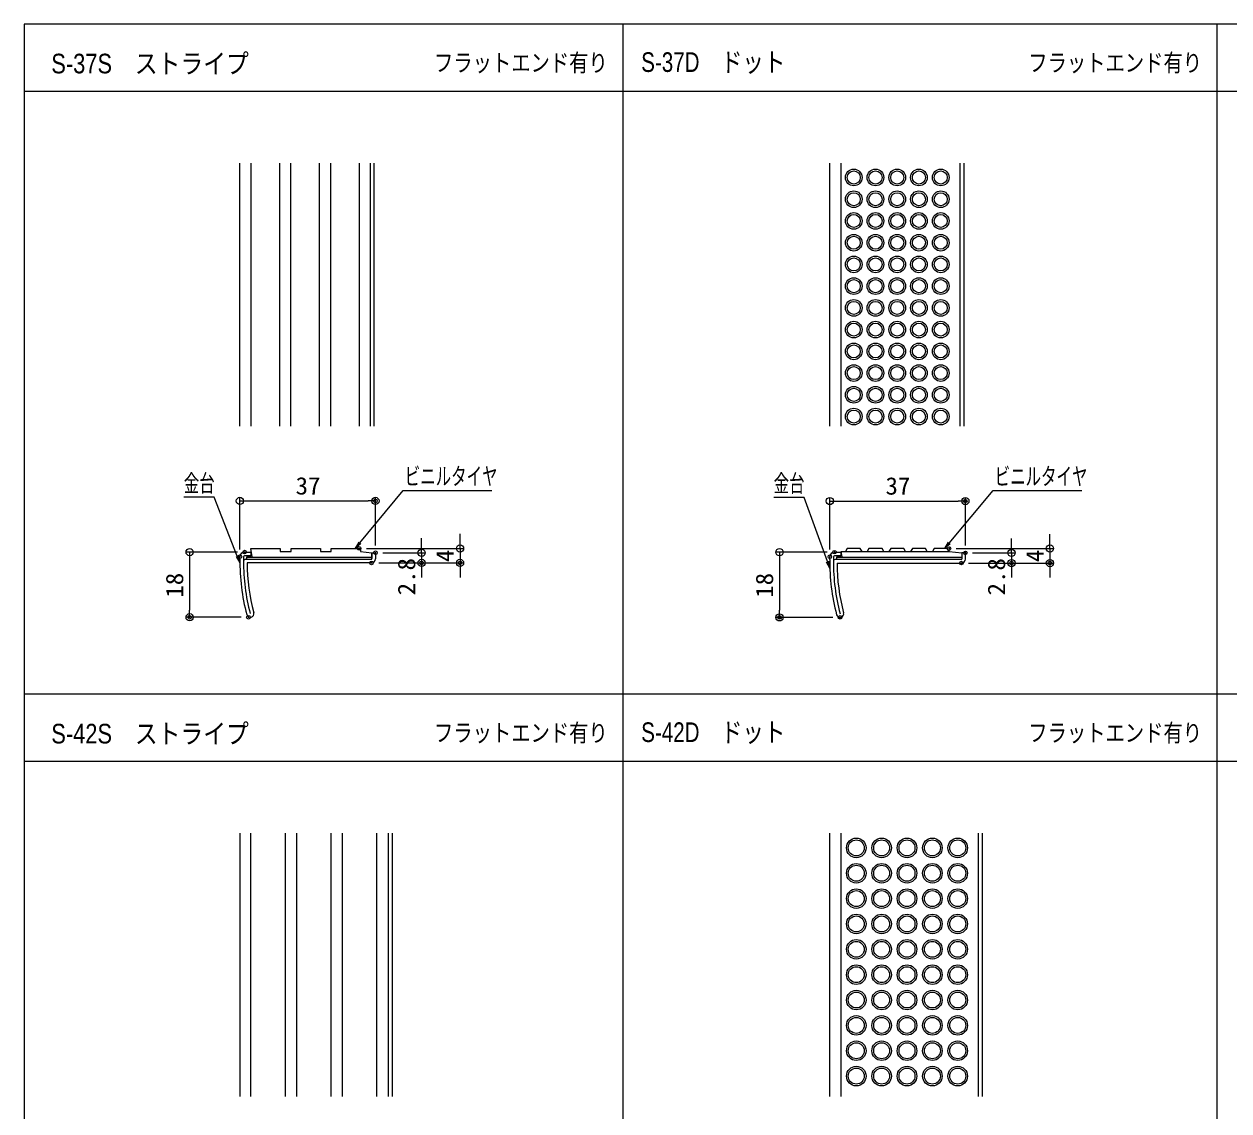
# Model space of a CAD drawing. Units: millimetres, scale not verified. Extents: x -400 to 400, y -277 to 277.
# Drawn here: x -400 to -67.5, y -23.1 to 277 of the extents above; entities that cross this region are included whole.
import ezdxf
from ezdxf.enums import TextEntityAlignment as Align

# ---------------------------------------------------------------- set-up
doc = ezdxf.new("R2010")
doc.units = ezdxf.units.MM
doc.header["$LTSCALE"] = 2
doc.header["$PDMODE"] = 32
doc.header["$PDSIZE"] = 1
doc.layers.add('0-0_moji', color=2, linetype='Continuous')
doc.layers.add('0-5_Defpoints', color=7, linetype='Continuous')
for name, color, linetype, lineweight in [('0-1_zumenwaku', 6, 'Continuous', 9), ('0-2_1', 3, 'Continuous', 9), ('0-3_2', 4, 'Continuous', 9), ('0-4_0', 1, 'Continuous', 9), ('0-9_6文字', 2, 'Continuous', 9)]:
    doc.layers.add(name, color=color, linetype=linetype, lineweight=lineweight)
doc.styles.add('ＭＳ ゴシック', font='')
doc.styles.add('ＭＳ Ｐゴシック', font='')
doc.styles.get('ＭＳ ゴシック').set_extended_font_data('MS Gothic')
doc.styles.get('ＭＳ Ｐゴシック').set_extended_font_data('MS PGothic')

# ---------------------------------------------------------------- blocks, each defined once
blk = doc.blocks.new('_Origin')
at = {"layer": '0-4_0'}
blk.add_line((0, 0), (-2, 0), dxfattribs=at)
blk.add_circle((0, 0), 1, dxfattribs=at)
blk = doc.blocks.new('MLeader3')
at = {"layer": '0-9_6文字', "color": 1}
blk.add_line((-294.633, 148.253), (-270.899, 148.253), dxfattribs=at)
at = {"layer": '0-9_6文字'}
blk.add_line((-307.102, 133.545), (-308.634, 132.218), dxfattribs=at)
at = {"layer": '0-9_6文字', "color": 1}
blk.add_lwpolyline([(-307.358, 133.758), (-295.353, 148.253), (-294.633, 148.253)], dxfattribs=at)
at = {"layer": '0-9_6文字'}
blk.add_lwpolyline([(-307.615, 133.971), (-308.634, 132.218), (-307.358, 133.758)], dxfattribs=at)
at = {"layer": '0-9_6文字', "style": 'ＭＳ ゴシック', "width": 0.65}
blk.add_text('ビニルタイヤ', height=4.809, dxfattribs=at).set_placement((-294.932, 148.31), align=Align.BOTTOM_LEFT)
blk = doc.blocks.new('MLeader4')
at = {"layer": '0-9_6文字', "color": 1}
blk.add_line((-348.277, 146.343), (-355.924, 146.343), dxfattribs=at)
at = {"layer": '0-9_6文字'}
blk.add_line((-340.854, 130.201), (-340.433, 128.218), dxfattribs=at)
at = {"layer": '0-9_6文字', "color": 1}
blk.add_lwpolyline([(-341.165, 130.079), (-347.557, 146.343), (-348.277, 146.343)], dxfattribs=at)
at = {"layer": '0-9_6文字'}
blk.add_lwpolyline([(-341.475, 129.957), (-340.433, 128.218), (-341.165, 130.079)], dxfattribs=at)
at = {"layer": '0-9_6文字', "style": 'ＭＳ ゴシック', "width": 0.65}
blk.add_text('金台', height=4.809, dxfattribs=at).set_placement((-355.924, 146.392), align=Align.BOTTOM_LEFT)
blk = doc.blocks.new('MLeader7')
at = {"layer": '0-9_6文字', "color": 1}
blk.add_line((-131.834, 148.224), (-108.099, 148.224), dxfattribs=at)
at = {"layer": '0-9_6文字'}
blk.add_line((-144.453, 133.508), (-145.993, 132.19), dxfattribs=at)
at = {"layer": '0-9_6文字', "color": 1}
blk.add_lwpolyline([(-144.708, 133.722), (-132.554, 148.224), (-131.834, 148.224)], dxfattribs=at)
at = {"layer": '0-9_6文字'}
blk.add_lwpolyline([(-144.964, 133.936), (-145.993, 132.19), (-144.708, 133.722)], dxfattribs=at)
at = {"layer": '0-9_6文字', "style": 'ＭＳ ゴシック', "width": 0.65}
blk.add_text('ビニルタイヤ', height=4.809, dxfattribs=at).set_placement((-132.132, 148.282), align=Align.BOTTOM_LEFT)
blk = doc.blocks.new('MLeader8')
at = {"layer": '0-9_6文字', "color": 1}
blk.add_line((-185.478, 146.315), (-193.125, 146.315), dxfattribs=at)
at = {"layer": '0-9_6文字'}
blk.add_line((-177.986, 128.711), (-177.614, 126.718), dxfattribs=at)
at = {"layer": '0-9_6文字', "color": 1}
blk.add_lwpolyline([(-178.299, 128.597), (-184.758, 146.315), (-185.478, 146.315)], dxfattribs=at)
at = {"layer": '0-9_6文字'}
blk.add_lwpolyline([(-178.612, 128.483), (-177.614, 126.718), (-178.299, 128.597)], dxfattribs=at)
at = {"layer": '0-9_6文字', "style": 'ＭＳ ゴシック', "width": 0.65}
blk.add_text('金台', height=4.809, dxfattribs=at).set_placement((-193.125, 146.364), align=Align.BOTTOM_LEFT)

msp = doc.modelspace()

# ---------------------------------------------------------------- linework, layer by layer
at = {"layer": '0-1_zumenwaku'}
for p, q in [((-234.794, 276.989), (-234.794, -277.011)), ((-70.794, 276.989), (-70.794, -277.011)), ((-399.994, 258.466), (258.006, 258.466)), ((258.006, 91.989), (-399.994, 91.989)), ((-399.994, 73.466), (258.006, 73.466))]:
    msp.add_line(p, q, dxfattribs=at)
msp.add_lwpolyline([(-399.994, -277.011), (400.006, -277.011), (400.006, 276.989), (-399.994, 276.989)], close=True, dxfattribs=at)
at = {"layer": '0-2_1'}
for p, q in [((-340.433, 165.954), (-340.433, 238.636)), ((-337.433, 238.636), (-337.433, 165.954)), ((-304.433, 165.954), (-304.433, 238.636)), ((-303.433, 238.636), (-303.433, 165.954)), ((-177.633, 165.954), (-177.633, 238.636)), ((-174.624, 238.636), (-174.624, 165.954)), ((-141.624, 165.954), (-141.624, 238.636)), ((-140.624, 238.636), (-140.624, 165.954)), ((-340.433, 129.218), (-340.433, 129.918)), ((-339.433, 129.918), (-339.433, 128.723)), ((-339.133, 131.218), (-337.433, 131.218)), ((-337.433, 130.218), (-339.133, 130.218)), ((-337.433, 131.218), (-337.433, 130.218)), ((-304.033, 131.018), (-303.033, 131.018)), ((-304.033, 129.318), (-304.033, 131.018)), ((-303.033, 131.018), (-303.033, 129.318)), ((-177.633, 129.19), (-177.633, 129.89)), ((-176.633, 129.89), (-176.633, 128.694)), ((-176.333, 131.19), (-174.633, 131.19)), ((-174.633, 130.19), (-176.333, 130.19)), ((-174.633, 131.19), (-174.633, 130.19)), ((-141.233, 130.99), (-141.233, 129.29)), ((-140.233, 130.99), (-141.233, 130.99)), ((-140.233, 129.29), (-140.233, 130.99)), ((-338.931, 129.218), (-304.133, 129.218)), ((-304.133, 128.218), (-338.433, 128.218)), ((-141.333, 129.19), (-176.131, 129.19)), ((-175.633, 128.19), (-141.333, 128.19)), ((-340.433, 53.636), (-340.433, -19.046)), ((-337.433, -19.046), (-337.433, 53.636)), ((-299.433, -19.046), (-299.433, 53.636)), ((-298.433, 53.636), (-298.433, -19.046)), ((-177.633, -19.046), (-177.633, 53.636)), ((-174.633, 53.636), (-174.633, -19.046)), ((-136.633, -19.046), (-136.633, 53.636)), ((-135.633, 53.636), (-135.633, -19.046))]:
    msp.add_line(p, q, dxfattribs=at)
for centre, radius, start, end in [((-339.133, 129.918), 1.3, 90, 180), ((-339.133, 129.918), 0.3, 90, 180), ((-176.333, 129.89), 1.3, 90, 180), ((-176.333, 129.89), 0.3, 90, 180), ((-285.433, 128.218), 55, 178.9582, 195.0261), ((-285.433, 128.218), 54, 179.46452, 195.0261), ((-338.931, 128.718), 0.5, 90, 179.46452), ((-285.433, 128.218), 53, 180, 195.0261), ((-304.133, 129.318), 1.1, 270, 0), ((-304.133, 129.318), 0.1, 270, 0), ((-122.633, 128.19), 55, 178.9582, 195.0261), ((-122.633, 128.19), 54, 179.46452, 195.0261), ((-176.131, 128.69), 0.5, 90, 179.46452), ((-122.633, 128.19), 53, 180, 195.0261), ((-141.333, 129.29), 1.1, 270, 0), ((-141.333, 129.29), 0.1, 270, 0), ((-337.587, 114.218), 1, 195.0261, 15.0261), ((-174.787, 114.19), 1, 195.0261, 15.0261)]:
    msp.add_arc(centre, radius, start, end, dxfattribs=at)
at = {"layer": '0-3_2'}
for p, q in [((-329.433, 165.954), (-329.433, 238.636)), ((-326.433, 238.636), (-326.433, 165.954)), ((-318.433, 165.954), (-318.433, 238.636)), ((-315.433, 238.636), (-315.433, 165.954)), ((-307.433, 165.954), (-307.433, 238.636)), ((-338.533, 129.918), (-337.027, 129.918)), ((-338.533, 129.218), (-338.533, 129.918)), ((-304.033, 129.718), (-338.533, 129.718)), ((-337.433, 132.218), (-329.333, 132.218)), ((-337.027, 129.918), (-337.433, 132.218)), ((-329.333, 132.218), (-329.333, 131.418)), ((-329.333, 131.418), (-326.333, 131.418)), ((-326.333, 132.218), (-318.233, 132.218)), ((-326.333, 131.418), (-326.333, 132.218)), ((-318.233, 132.218), (-318.233, 131.418)), ((-318.233, 131.418), (-315.233, 131.418)), ((-315.233, 132.218), (-307.133, 132.218)), ((-315.233, 131.418), (-315.233, 132.218)), ((-307.133, 132.218), (-307.133, 131.418)), ((-307.133, 131.418), (-304.033, 131.018)), ((-304.033, 131.018), (-304.033, 129.418)), ((-175.733, 129.89), (-174.228, 129.89)), ((-175.733, 129.19), (-175.733, 129.89)), ((-141.233, 129.69), (-175.733, 129.69)), ((-174.492, 131.39), (-144.733, 131.39)), ((-174.228, 129.89), (-174.492, 131.39)), ((-168.733, 131.39), (-169.233, 132.19)), ((-166.833, 132.19), (-167.333, 131.39)), ((-163.233, 132.19), (-166.833, 132.19)), ((-162.733, 131.39), (-163.233, 132.19)), ((-160.833, 132.19), (-161.333, 131.39)), ((-157.233, 132.19), (-160.833, 132.19)), ((-156.733, 131.39), (-157.233, 132.19)), ((-154.833, 132.19), (-155.333, 131.39)), ((-151.233, 132.19), (-154.833, 132.19)), ((-150.733, 131.39), (-151.233, 132.19)), ((-148.833, 132.19), (-149.333, 131.39)), ((-145.233, 132.19), (-148.833, 132.19)), ((-144.733, 131.39), (-145.233, 132.19)), ((-144.733, 131.39), (-141.233, 130.99)), ((-327.833, -19.046), (-327.833, 53.636)), ((-324.833, 53.636), (-324.833, -19.046)), ((-315.233, -19.046), (-315.233, 53.636)), ((-312.233, 53.636), (-312.233, -19.046)), ((-302.633, -19.046), (-302.633, 53.636))]:
    msp.add_line(p, q, dxfattribs=at)
msp.add_lwpolyline([(-169.233, 132.19), (-172.833, 132.19), (-173.333, 131.39)], dxfattribs=at)
for centre, radius in [((-171.033, 234.636), 2.3), ((-171.033, 234.636), 1.8), ((-165.033, 234.636), 2.3), ((-165.033, 234.636), 1.8), ((-159.033, 234.636), 2.3), ((-159.033, 234.636), 1.8), ((-153.033, 234.636), 2.3), ((-153.033, 234.636), 1.8), ((-147.033, 234.636), 2.3), ((-147.033, 234.636), 1.8), ((-171.033, 228.636), 2.3), ((-171.033, 228.636), 1.8), ((-165.033, 228.636), 2.3), ((-165.033, 228.636), 1.8), ((-159.033, 228.636), 2.3), ((-159.033, 228.636), 1.8), ((-153.033, 228.636), 2.3), ((-153.033, 228.636), 1.8), ((-147.033, 228.636), 2.3), ((-147.033, 228.636), 1.8), ((-171.033, 222.636), 2.3), ((-171.033, 222.636), 1.8), ((-165.033, 222.636), 2.3), ((-165.033, 222.636), 1.8), ((-159.033, 222.636), 2.3), ((-159.033, 222.636), 1.8), ((-153.033, 222.636), 2.3), ((-153.033, 222.636), 1.8), ((-147.033, 222.636), 2.3), ((-147.033, 222.636), 1.8), ((-171.033, 216.636), 2.3), ((-171.033, 216.636), 1.8), ((-165.033, 216.636), 2.3), ((-165.033, 216.636), 1.8), ((-159.033, 216.636), 2.3), ((-159.033, 216.636), 1.8), ((-153.033, 216.636), 2.3), ((-153.033, 216.636), 1.8), ((-147.033, 216.636), 2.3), ((-147.033, 216.636), 1.8), ((-171.033, 210.636), 2.3), ((-165.033, 210.636), 2.3), ((-159.033, 210.636), 2.3), ((-153.033, 210.636), 2.3), ((-147.033, 210.636), 2.3), ((-171.033, 210.636), 1.8), ((-165.033, 210.636), 1.8), ((-159.033, 210.636), 1.8), ((-153.033, 210.636), 1.8), ((-147.033, 210.636), 1.8), ((-171.033, 204.636), 2.3), ((-171.033, 204.636), 1.8), ((-165.033, 204.636), 2.3), ((-165.033, 204.636), 1.8), ((-159.033, 204.636), 2.3), ((-159.033, 204.636), 1.8), ((-153.033, 204.636), 2.3), ((-153.033, 204.636), 1.8), ((-147.033, 204.636), 2.3), ((-147.033, 204.636), 1.8), ((-171.033, 198.636), 2.3), ((-171.033, 198.636), 1.8), ((-165.033, 198.636), 2.3), ((-165.033, 198.636), 1.8), ((-159.033, 198.636), 2.3), ((-159.033, 198.636), 1.8), ((-153.033, 198.636), 2.3), ((-153.033, 198.636), 1.8), ((-147.033, 198.636), 2.3), ((-147.033, 198.636), 1.8), ((-171.033, 192.636), 2.3), ((-171.033, 192.636), 1.8), ((-165.033, 192.636), 2.3), ((-165.033, 192.636), 1.8), ((-159.033, 192.636), 2.3), ((-159.033, 192.636), 1.8), ((-153.033, 192.636), 2.3), ((-153.033, 192.636), 1.8), ((-147.033, 192.636), 2.3), ((-147.033, 192.636), 1.8), ((-171.033, 186.636), 2.3), ((-171.033, 186.636), 1.8), ((-165.033, 186.636), 2.3), ((-165.033, 186.636), 1.8), ((-159.033, 186.636), 2.3), ((-159.033, 186.636), 1.8), ((-153.033, 186.636), 2.3), ((-153.033, 186.636), 1.8), ((-147.033, 186.636), 2.3), ((-147.033, 186.636), 1.8), ((-171.033, 180.636), 2.3), ((-165.033, 180.636), 2.3), ((-159.033, 180.636), 2.3), ((-153.033, 180.636), 2.3), ((-147.033, 180.636), 2.3), ((-171.033, 180.636), 1.8), ((-165.033, 180.636), 1.8), ((-159.033, 180.636), 1.8), ((-153.033, 180.636), 1.8), ((-147.033, 180.636), 1.8), ((-171.033, 174.636), 2.3), ((-171.033, 174.636), 1.8), ((-165.033, 174.636), 2.3), ((-165.033, 174.636), 1.8), ((-159.033, 174.636), 2.3), ((-159.033, 174.636), 1.8), ((-153.033, 174.636), 2.3), ((-153.033, 174.636), 1.8), ((-147.033, 174.636), 2.3), ((-147.033, 174.636), 1.8), ((-171.033, 168.636), 2.3), ((-171.033, 168.636), 1.8), ((-165.033, 168.636), 2.3), ((-165.033, 168.636), 1.8), ((-159.033, 168.636), 2.3), ((-159.033, 168.636), 1.8), ((-153.033, 168.636), 2.3), ((-153.033, 168.636), 1.8), ((-147.033, 168.636), 2.3), ((-147.033, 168.636), 1.8), ((-170.333, 49.545), 2.7), ((-170.333, 49.545), 2.2), ((-163.333, 49.545), 2.7), ((-163.333, 49.545), 2.2), ((-156.333, 49.545), 2.7), ((-156.333, 49.545), 2.2), ((-149.333, 49.545), 2.7), ((-149.333, 49.545), 2.2), ((-142.333, 49.545), 2.7), ((-142.333, 49.545), 2.2), ((-170.333, 42.545), 2.7), ((-170.333, 42.545), 2.2), ((-163.333, 42.545), 2.7), ((-163.333, 42.545), 2.2), ((-156.333, 42.545), 2.7), ((-156.333, 42.545), 2.2), ((-149.333, 42.545), 2.7), ((-149.333, 42.545), 2.2), ((-142.333, 42.545), 2.7), ((-142.333, 42.545), 2.2), ((-170.333, 35.545), 2.7), ((-170.333, 35.545), 2.2), ((-163.333, 35.545), 2.7), ((-163.333, 35.545), 2.2), ((-156.333, 35.545), 2.7), ((-156.333, 35.545), 2.2), ((-149.333, 35.545), 2.7), ((-149.333, 35.545), 2.2), ((-142.333, 35.545), 2.7), ((-142.333, 35.545), 2.2), ((-170.333, 28.545), 2.7), ((-170.333, 28.545), 2.2), ((-163.333, 28.545), 2.7), ((-163.333, 28.545), 2.2), ((-156.333, 28.545), 2.7), ((-156.333, 28.545), 2.2), ((-149.333, 28.545), 2.7), ((-149.333, 28.545), 2.2), ((-142.333, 28.545), 2.7), ((-142.333, 28.545), 2.2), ((-170.333, 21.545), 2.7), ((-170.333, 21.545), 2.2), ((-163.333, 21.545), 2.7), ((-163.333, 21.545), 2.2), ((-156.333, 21.545), 2.7), ((-156.333, 21.545), 2.2), ((-149.333, 21.545), 2.7), ((-149.333, 21.545), 2.2), ((-142.333, 21.545), 2.7), ((-142.333, 21.545), 2.2), ((-170.333, 14.545), 2.7), ((-170.333, 14.545), 2.2), ((-163.333, 14.545), 2.7), ((-163.333, 14.545), 2.2), ((-156.333, 14.545), 2.7), ((-156.333, 14.545), 2.2), ((-149.333, 14.545), 2.7), ((-149.333, 14.545), 2.2), ((-142.333, 14.545), 2.7), ((-142.333, 14.545), 2.2), ((-170.333, 7.545), 2.7), ((-163.333, 7.545), 2.7), ((-156.333, 7.545), 2.7), ((-149.333, 7.545), 2.7), ((-142.333, 7.545), 2.7), ((-170.333, 7.545), 2.2), ((-163.333, 7.545), 2.2), ((-156.333, 7.545), 2.2), ((-149.333, 7.545), 2.2), ((-142.333, 7.545), 2.2), ((-170.333, 0.545), 2.7), ((-170.333, 0.545), 2.2), ((-163.333, 0.545), 2.7), ((-163.333, 0.545), 2.2), ((-156.333, 0.545), 2.7), ((-156.333, 0.545), 2.2), ((-149.333, 0.545), 2.7), ((-149.333, 0.545), 2.2), ((-142.333, 0.545), 2.7), ((-142.333, 0.545), 2.2), ((-170.333, -6.455), 2.7), ((-170.333, -6.455), 2.2), ((-163.333, -6.455), 2.7), ((-163.333, -6.455), 2.2), ((-156.333, -6.455), 2.7), ((-156.333, -6.455), 2.2), ((-149.333, -6.455), 2.7), ((-149.333, -6.455), 2.2), ((-142.333, -6.455), 2.7), ((-142.333, -6.455), 2.2), ((-170.333, -13.455), 2.7), ((-170.333, -13.455), 2.2), ((-163.333, -13.455), 2.7), ((-163.333, -13.455), 2.2), ((-156.333, -13.455), 2.7), ((-156.333, -13.455), 2.2), ((-149.333, -13.455), 2.7), ((-149.333, -13.455), 2.2), ((-142.333, -13.455), 2.7), ((-142.333, -13.455), 2.2)]:
    msp.add_circle(centre, radius, dxfattribs=at)
at = {"layer": '0-4_0'}
for p, q in [((-340.433, 131.918), (-340.433, 146.34)), ((-303.033, 133.018), (-303.033, 146.34)), ((-177.633, 131.922), (-177.633, 146.312)), ((-140.233, 132.99), (-140.233, 146.312)), ((-338.433, 145.34), (-305.033, 145.34)), ((-175.633, 145.312), (-142.233, 145.312)), ((-290.289, 133.018), (-290.289, 135.018)), ((-279.687, 134.218), (-279.687, 136.218)), ((-127.489, 132.99), (-127.489, 134.99)), ((-116.888, 134.19), (-116.888, 136.19)), ((-341.133, 131.218), (-355.31, 131.218)), ((-305.533, 132.218), (-278.687, 132.218)), ((-301.033, 131.018), (-289.289, 131.018)), ((-290.289, 131.018), (-290.289, 128.218)), ((-279.687, 132.218), (-279.687, 128.218)), ((-178.333, 131.19), (-192.51, 131.19)), ((-142.733, 132.19), (-115.888, 132.19)), ((-138.233, 130.99), (-126.489, 130.99)), ((-127.489, 130.99), (-127.489, 128.19)), ((-116.888, 132.19), (-116.888, 128.19)), ((-354.31, 129.218), (-354.31, 115.218)), ((-302.133, 128.218), (-289.289, 128.218)), ((-302.133, 128.218), (-278.687, 128.218)), ((-191.51, 129.19), (-191.51, 115.19)), ((-139.333, 128.19), (-126.489, 128.19)), ((-139.333, 128.19), (-115.888, 128.19)), ((-290.289, 126.218), (-290.289, 124.218)), ((-279.687, 126.218), (-279.687, 124.218)), ((-127.489, 126.19), (-127.489, 124.19)), ((-116.888, 126.19), (-116.888, 124.19)), ((-340.083, 113.218), (-355.31, 113.218)), ((-176.787, 113.19), (-192.51, 113.19))]:
    msp.add_line(p, q, dxfattribs=at)
at = {"layer": '0-5_Defpoints'}
for p in [(-303.033, 145.34), (-140.233, 145.312), (-340.433, 129.918), (-339.133, 131.218), (-307.533, 132.218), (-303.033, 131.018), (-177.633, 129.922), (-176.333, 131.19), (-144.733, 132.19), (-140.233, 130.99), (-304.133, 128.218), (-290.289, 128.218), (-279.687, 128.218), (-141.333, 128.19), (-127.489, 128.19), (-116.888, 128.19), (-354.31, 113.218), (-338.083, 113.218), (-191.51, 113.19), (-174.787, 113.19)]:
    msp.add_point(p, dxfattribs=at)

# ---------------------------------------------------------------- block references
at = {"layer": '0-4_0'}
for p, rotation in [((-340.433, 145.34), 180), ((-177.633, 145.312), 180), ((-290.289, 131.018), 270), ((-279.687, 132.218), 270), ((-116.888, 132.19), 270), ((-354.31, 131.218), 90), ((-191.51, 131.19), 90), ((-127.489, 130.99), 270), ((-290.289, 128.218), 90), ((-279.687, 128.218), 90), ((-127.489, 128.19), 90), ((-116.888, 128.19), 90), ((-354.31, 113.218), 270), ((-191.51, 113.19), 270)]:
    msp.add_blockref('_Origin', p, dxfattribs=dict(at, rotation=rotation))
for p in [(-303.033, 145.34), (-140.233, 145.312)]:
    msp.add_blockref('_Origin', p, dxfattribs=at)
at = {"layer": '0-9_6文字'}
for name in ['MLeader4', 'MLeader3', 'MLeader8', 'MLeader7']:
    msp.add_blockref(name, (0, 0), dxfattribs=at)

# ---------------------------------------------------------------- texts
at = {"layer": '0-0_moji', "style": 'ＭＳ Ｐゴシック'}
for s, height, width, p in [('S-37S\u3000ストライプ', 5.425, 0.85, (-392.489, 261.75)), ('フラットエンド有り', 4.883, 0.8, (-286.868, 262.417)), ('S-37D\u3000ドット', 5.425, 0.8, (-229.689, 262.15)), ('フラットエンド有り', 4.883, 0.8, (-122.868, 262.417)), ('S-42S\u3000ストライプ', 5.425, 0.85, (-392.489, 76.75)), ('フラットエンド有り', 4.883, 0.8, (-286.868, 77.417)), ('S-42D\u3000ドット', 5.425, 0.8, (-229.689, 77.15)), ('フラットエンド有り', 4.883, 0.8, (-122.868, 77.417))]:
    msp.add_text(s, height=height, dxfattribs=dict(at, width=width)).set_placement(p, align=Align.BOTTOM_LEFT)
at = {"layer": '0-4_0', "color": 2, "style": 'ＭＳ ゴシック', "width": 1.05}
for p in [(-325.066, 145.665), (-162.267, 145.636)]:
    msp.add_text('37', height=4.809, dxfattribs=at).set_placement(p, align=Align.BOTTOM_LEFT)
for s, p in [('4', (-280.012, 128.468)), ('4', (-117.213, 128.44)), ('2.8', (-290.613, 119.273)), ('2.8', (-127.814, 119.245)), ('18', (-354.634, 118.635)), ('18', (-191.835, 118.606))]:
    msp.add_text(s, height=4.809, rotation=90, dxfattribs=at).set_placement(p, align=Align.BOTTOM_LEFT)

doc.saveas('drawing.dxf')
